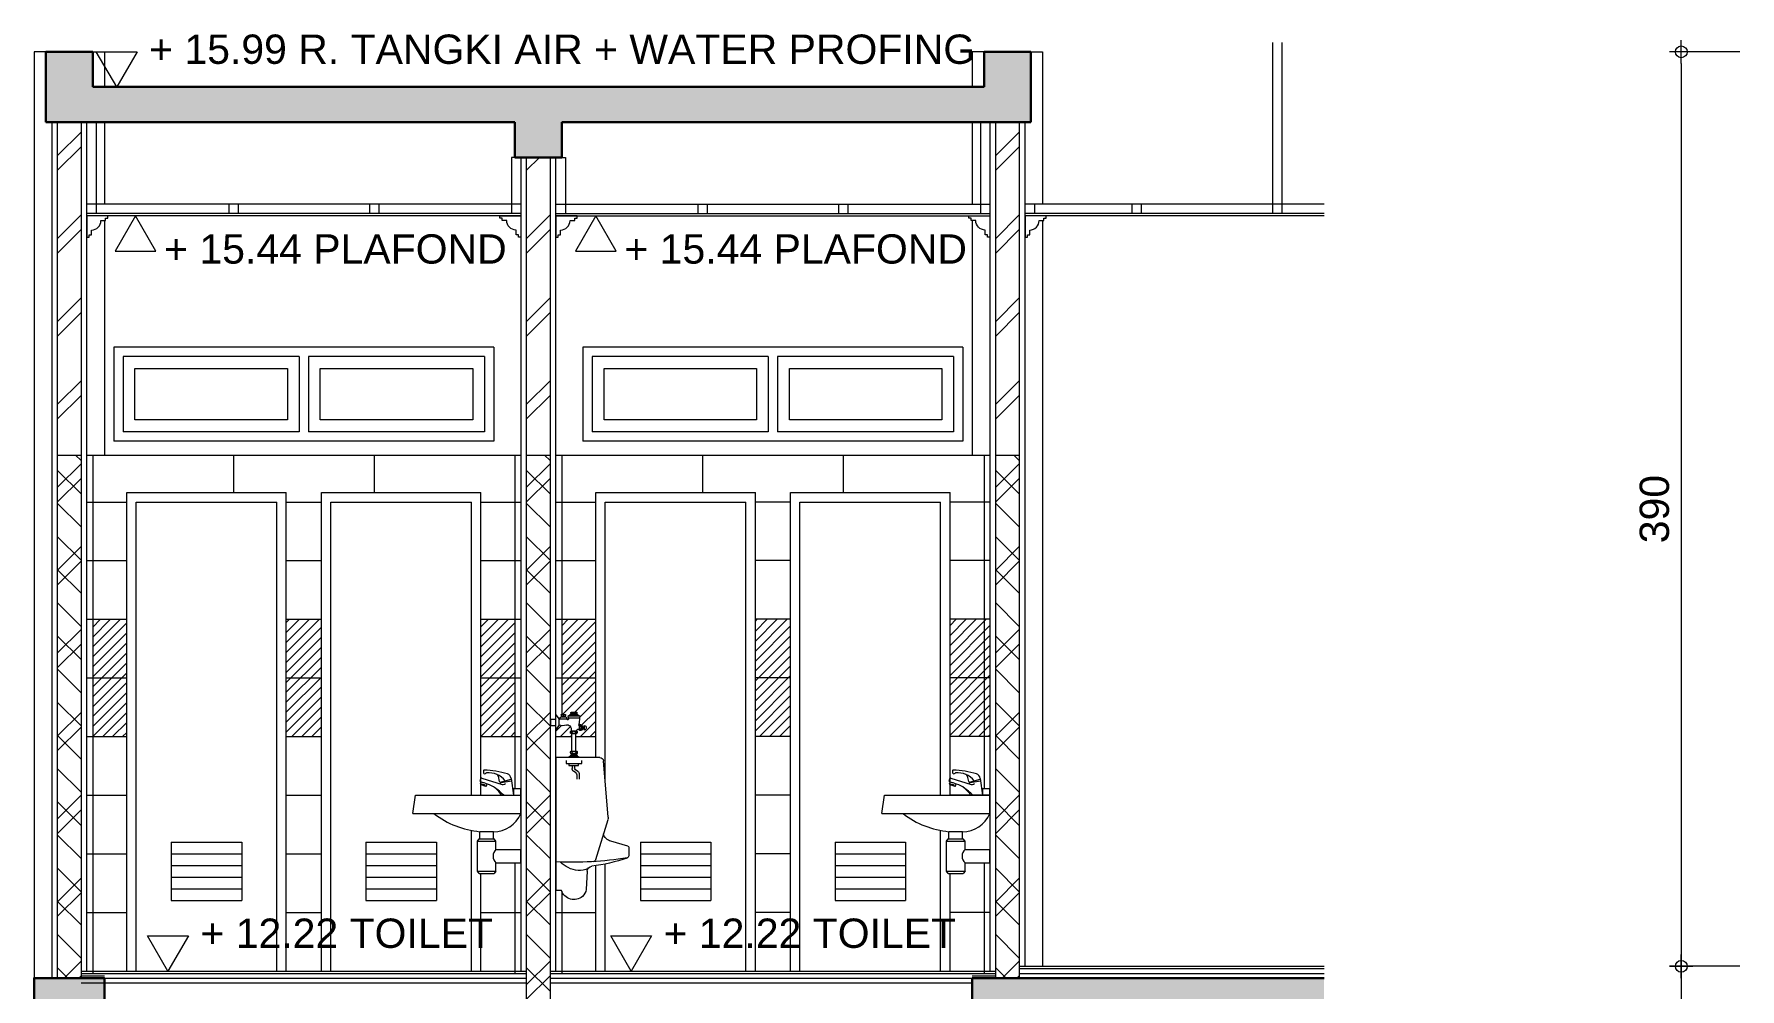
# Model space of a CAD drawing. Header units: millimetres. Extents: x -11 to 1625, y -267 to 180.
# Drawn here: x 1117.42 to 1131.96, y -16.47 to -8.33 of the extents above; entities that cross this region are included whole.
import ezdxf

# ---------------------------------------------------------------- set-up
doc = ezdxf.new("R2010")
doc.units = ezdxf.units.MM
for name, color, linetype, lineweight in [('ars', 11, 'Continuous', 5), ('blk', 1, 'Continuous', 30), ('kus', 63, 'Continuous', 15), ('lan', 7, 'Continuous', 15), ('not', 7, 'Continuous', 20), ('pla', 213, 'Continuous', 15), ('SANITAIR', 4, 'Continuous', 5), ('sol kol', 8, 'Continuous', 0), ('tem', 5, 'Continuous', 20), ('u', 6, 'Continuous', 20)]:
    doc.layers.add(name, color=color, linetype=linetype, lineweight=lineweight)
doc.styles.add('S', font='SIMPLEX', dxfattribs={"width": 1.1})
doc.styles.get("Standard").update_dxf_attribs({"font": 'ARIALUNI.TTF'})
doc.linetypes.add('BATTING', pattern='A,0.0001,-0.1,[134,ltypeshp.shx,S=0.1,R=0,X=-0.1,Y=0],-0.2,[134,ltypeshp.shx,S=0.1,R=180,X=0.1,Y=0],-0.1', length=0.4001)
doc.dimstyles.new('SK 50', dxfattribs={"dimtxt": 0.25, "dimasz": 0.1, "dimexe": 0, "dimexo": 0, "dimgap": 0.1, "dimtad": 1, "dimdec": 0, "dimlfac": 50, "dimzin": 12, "dimdsep": 46, "dimtxsty": 'Standard', "dimblk": 'BULAT', "dimcen": 0.1, "dimclrd": 256, "dimclre": 256, "dimclrt": 256, "dimadec": 0, "dimazin": 3, "dimtfac": 1, "dimtdec": 0, "dimtofl": 0, "dimtmove": 0, "dimatfit": 3, "dimldrblk": 'BULAT', "dimfxl": 0, "dimtolj": 1, "dimtzin": 0, "dimlwd": -1, "dimlwe": -1, "dimarcsym": 0})

# ---------------------------------------------------------------- blocks, each defined once
blk = doc.blocks.new('BULAT')
for p, q in [((-1, 0), (1, 0)), ((0, -1), (0, 1))]:
    blk.add_line(p, q)
blk.add_circle((0, 0), 0.5)
blk = doc.blocks.new('*D187')
at = {"layer": 'Defpoints', "color": 0, "ltscale": 0.15}
for p in [(1131.964, -16.28), (1131.464, -24.2), (1131.964, -24.2)]:
    blk.add_point(p, dxfattribs=at)
at = {"layer": 'u', "ltscale": 0.15}
for p, q in [((1131.964, -16.28), (1131.464, -16.28)), ((1131.464, -16.38), (1131.464, -24.1)), ((1131.964, -24.2), (1131.464, -24.2))]:
    blk.add_line(p, q, dxfattribs=at)
at = {"layer": 'u', "ltscale": 0.15, "xscale": 0.1, "yscale": 0.1, "zscale": 0.1}
for p, rotation in [((1131.464, -16.28), 90), ((1131.464, -24.2), 270)]:
    blk.add_blockref('BULAT', p, dxfattribs=dict(at, rotation=rotation))
at = {"layer": 'u', "ltscale": 0.15, "insert": (1131.236, -20.24), "char_height": 0.25, "attachment_point": 5, "rotation": 90}
blk.add_mtext('\\A1;396', dxfattribs=at)
blk = doc.blocks.new('*D188')
at = {"layer": 'Defpoints', "color": 0, "ltscale": 0.15}
for p in [(1131.964, -8.48), (1131.464, -16.28), (1131.964, -16.28)]:
    blk.add_point(p, dxfattribs=at)
at = {"layer": 'u', "ltscale": 0.15}
for p, q in [((1131.964, -8.48), (1131.464, -8.48)), ((1131.464, -8.58), (1131.464, -16.18)), ((1131.964, -16.28), (1131.464, -16.28))]:
    blk.add_line(p, q, dxfattribs=at)
at = {"layer": 'u', "ltscale": 0.15, "xscale": 0.1, "yscale": 0.1, "zscale": 0.1}
for p, rotation in [((1131.464, -8.48), 90), ((1131.464, -16.28), 270)]:
    blk.add_blockref('BULAT', p, dxfattribs=dict(at, rotation=rotation))
at = {"layer": 'u', "ltscale": 0.15, "insert": (1131.236, -12.38), "char_height": 0.25, "attachment_point": 5, "rotation": 90}
blk.add_mtext('\\A1;390', dxfattribs=at)
blk = doc.blocks.new('PEIL')
blk.add_lwpolyline([(-0.188, 0.325), (0.188, 0.325), (0, 0)], close=True)
at = {"style": 'S', "width": 1.1, "flags": 4}
blk.add_attdef('CAT', (0.265, 0.036), '', height=0.2, dxfattribs=at)
blk = doc.blocks.new('PEILA')
blk.add_lwpolyline([(-0.188, -0.325), (0.188, -0.325), (0, 0)], close=True)
at = {"style": 'S', "width": 1.1, "flags": 4}
blk.add_attdef('CAT', (0.265, -0.289), '', height=0.2, dxfattribs=at)
blk = doc.blocks.new('Spwash')
for p, q in [((0, 0), (-0.03, 0)), ((-0.03, 0), (-0.03, -0.0248)), ((0, -0.0993), (0, 0)), ((-0.4346, -0.0993), (-0.4247, -0.0248)), ((-0.4247, -0.0248), (-0.03, -0.0248)), ((-0.4346, -0.0993), (0, -0.0993)), ((-0.175, -0.2109), (-0.1675, -0.2009)), ((-0.1675, -0.2009), (-0.1075, -0.2009)), ((-0.1648, -0.2009), (-0.1648, -0.1719)), ((-0.1648, -0.1719), (-0.1102, -0.1719)), ((-0.1102, -0.2009), (-0.1102, -0.1719)), ((-0.1, -0.2109), (-0.1075, -0.2009)), ((-0.175, -0.3309), (-0.175, -0.2109)), ((-0.175, -0.2109), (-0.1, -0.2109)), ((-0.1, -0.2436), (-0.1, -0.2109)), ((-0.1, -0.2436), (0, -0.2436)), ((0, -0.2982), (0, -0.2436)), ((-0.175, -0.3309), (-0.1, -0.3309)), ((-0.1675, -0.341), (-0.175, -0.3309)), ((-0.1675, -0.341), (-0.1075, -0.341)), ((-0.1, -0.3309), (-0.1075, -0.341)), ((-0.1, -0.3309), (-0.1, -0.2982)), ((-0.1, -0.2982), (0, -0.2982))]:
    blk.add_line(p, q)
for centre, radius, start, end in [((-0.1306, 0.1864), 0.36, 232.52968, 264.5561), ((-0.1098, -0.0526), 0.1194, 269.83015, 336.96319), ((-0.0743, -0.2709), 0.0375, 133.28264, 226.71736)]:
    blk.add_arc(centre, radius, start, end)
blk = doc.blocks.new('URIN SMP')
for p, q in [((-0.0879, 0.0359), (-0.1004, 0.0285)), ((-0.0532, 0.0285), (-0.1004, 0.0285)), ((-0.0532, 0.0192), (-0.1004, 0.0192)), ((-0.0594, 0.0324), (-0.0936, 0.0325)), ((-0.0651, 0.0435), (-0.0879, 0.0435)), ((-0.0651, 0.0359), (-0.0879, 0.0359)), ((-0.0532, 0.0285), (-0.0651, 0.0359)), ((-0.0536, 0.0192), (-0.0536, 0.0133)), ((-0.0168, 0.0147), (-0.0465, 0.0146)), ((-0.0407, 0.0242), (-0.0407, 0.0324)), ((-0.0219, 0.0242), (-0.0407, 0.0242)), ((-0.0231, 0.0336), (-0.0396, 0.0336)), ((-0.0219, 0.0324), (-0.0219, 0.0242)), ((0, 0.0319), (-0.0133, 0.0141)), ((-0.0133, -0.0134), (-0.0133, 0.0141)), ((0, -0.0319), (0, 0.0319)), ((0, 0.0119), (0.0227, 0.0119)), ((0.0227, 0.0119), (0.0227, -0.0127)), ((-0.1215, -0.0335), (-0.1215, -0.0127)), ((-0.1148, -0.0208), (-0.1215, -0.0208)), ((-0.1148, -0.025), (-0.1215, -0.025)), ((-0.1148, -0.0292), (-0.1148, -0.0158)), ((-0.1081, -0.0152), (-0.1142, -0.0152)), ((-0.1081, -0.0298), (-0.1142, -0.0298)), ((-0.1081, -0.0331), (-0.1081, -0.0119)), ((-0.0996, -0.0331), (-0.0996, -0.012)), ((-0.0996, -0.0135), (-0.0982, -0.0135)), ((-0.0996, -0.0311), (-0.0913, -0.0311)), ((-0.0641, -0.0368), (-0.0877, -0.0368)), ((-0.0641, -0.0473), (-0.0877, -0.0473)), ((-0.0851, -0.1232), (-0.0851, -0.0473)), ((-0.0673, -0.1232), (-0.0673, -0.0473)), ((-0.0644, -0.0262), (-0.0644, -0.0368)), ((0, -0.0319), (-0.0133, -0.0134)), ((0.0227, -0.0127), (0, -0.0127)), ((-0.061, -0.1431), (-0.0922, -0.1431)), ((-0.0648, -0.1232), (-0.0884, -0.1232)), ((-0.0648, -0.1337), (-0.0884, -0.1337)), ((-0.0874, -0.1337), (-0.0874, -0.1419)), ((-0.0874, -0.1419), (-0.0658, -0.1419)), ((-0.0658, -0.1337), (-0.0658, -0.1419)), ((-0.2228, -0.4037), (-0.2024, -0.164)), ((-0.1876, -0.1504), (0, -0.1504)), ((-0.1099, -0.1748), (-0.1099, -0.1624)), ((-0.0429, -0.1748), (-0.1099, -0.1748)), ((-0.0954, -0.1845), (-0.0954, -0.1748)), ((-0.0547, -0.1845), (-0.0954, -0.1845)), ((-0.0928, -0.2092), (-0.0835, -0.2021)), ((-0.0845, -0.2158), (-0.0751, -0.2088)), ((-0.0795, -0.1845), (-0.0795, -0.1941)), ((-0.0691, -0.1845), (-0.0691, -0.1968)), ((-0.0547, -0.1748), (-0.0547, -0.1845)), ((-0.0429, -0.1631), (-0.0429, -0.1748)), ((0, -0.1504), (0, -0.7135)), ((-0.0988, -0.2212), (-0.0988, -0.2417)), ((-0.0885, -0.2238), (-0.0885, -0.2417)), ((-0.2216, -0.415), (-0.1688, -0.5858)), ((-0.3064, -0.5275), (-0.2346, -0.5071)), ((-0.31, -0.5323), (-0.31, -0.569)), ((-0.1326, -0.6346), (-0.1289, -0.7124)), ((-0.0239, -0.7176), (0, -0.7176))]:
    blk.add_line(p, q)
for points in [[(-0.0879, 0.0359, 0.231951), (-0.0875, 0.0361, 0.087373), (-0.087, 0.037, 0.044621), (-0.0868, 0.0381, 0.033047), (-0.0867, 0.0397, 0.033047), (-0.0868, 0.0412, 0.044621), (-0.087, 0.0424, 0.087373), (-0.0875, 0.0433, 0.231951), (-0.0879, 0.0435, 0.231951), (-0.0882, 0.0433, 0.087373), (-0.0887, 0.0424, 0.044621), (-0.089, 0.0412, 0.033047), (-0.0891, 0.0397, 0.033047), (-0.089, 0.0381, 0.044621), (-0.0887, 0.037, 0.087373), (-0.0882, 0.0361, 0.231951)], [(-0.0765, 0.0359, 0.051167), (-0.0735, 0.0362, 0.065017), (-0.0712, 0.037, 0.104234), (-0.0694, 0.0384, 0.174533), (-0.069, 0.0397, 0.174533), (-0.0694, 0.041, 0.104234), (-0.0712, 0.0424, 0.065017), (-0.0735, 0.0432, 0.051167), (-0.0765, 0.0435, 0.051167), (-0.0796, 0.0432, 0.065017), (-0.0819, 0.0424, 0.104234), (-0.0836, 0.041, 0.174533), (-0.0841, 0.0397, 0.174533), (-0.0836, 0.0384, 0.104234), (-0.0819, 0.037, 0.065017), (-0.0796, 0.0362, 0.051167)], [(-0.0651, 0.0359, 0.221876), (-0.0647, 0.0361, 0.091093), (-0.0642, 0.037, 0.047857), (-0.0639, 0.0381, 0.035712), (-0.0638, 0.0397, 0.035712), (-0.0639, 0.0412, 0.047857), (-0.0642, 0.0424, 0.091093), (-0.0647, 0.0433, 0.221876), (-0.0651, 0.0435, 0.221876), (-0.0656, 0.0433, 0.091093), (-0.0661, 0.0424, 0.047857), (-0.0664, 0.0412, 0.035712), (-0.0665, 0.0397, 0.035712), (-0.0664, 0.0381, 0.047857), (-0.0661, 0.037, 0.091093), (-0.0656, 0.0361, 0.221876)], [(-0.0363, 0.0242, 0.116305), (-0.0348, 0.0246, 0.104174), (-0.0335, 0.0256, 0.090625), (-0.0327, 0.0271, 0.082926), (-0.0324, 0.0289, 0.082926), (-0.0327, 0.0307, 0.090625), (-0.0335, 0.0322, 0.104174), (-0.0348, 0.0332, 0.116305), (-0.0363, 0.0336, 0.116305), (-0.0377, 0.0332, 0.104174), (-0.039, 0.0322, 0.090625), (-0.0398, 0.0307, 0.082926), (-0.0402, 0.0289, 0.082926), (-0.0398, 0.0271, 0.090625), (-0.039, 0.0256, 0.104174), (-0.0377, 0.0246, 0.116305)], [(-0.0268, 0.0242, 0.116305), (-0.0253, 0.0246, 0.104174), (-0.024, 0.0256, 0.090625), (-0.0232, 0.0271, 0.082926), (-0.0229, 0.0289, 0.082926), (-0.0232, 0.0307, 0.090625), (-0.024, 0.0322, 0.104174), (-0.0253, 0.0332, 0.116305), (-0.0268, 0.0336, 0.116305), (-0.0282, 0.0332, 0.104174), (-0.0295, 0.0322, 0.090625), (-0.0303, 0.0307, 0.082926), (-0.0306, 0.0289, 0.082926), (-0.0303, 0.0271, 0.090625), (-0.0295, 0.0256, 0.104174), (-0.0282, 0.0246, 0.116305)], [(-0.0996, -0.012, 0.166361), (-0.0999, -0.0112, 0.105547), (-0.1009, -0.0104, 0.068339), (-0.1021, -0.0099, 0.054511), (-0.1038, -0.0097, 0.054511), (-0.1056, -0.0099, 0.068339), (-0.1069, -0.0103, 0.105547), (-0.1078, -0.0112, 0.166361), (-0.1081, -0.0119, 0.166361), (-0.1079, -0.0127, 0.105547), (-0.1069, -0.0136, 0.068339), (-0.1056, -0.014, 0.054511), (-0.1039, -0.0143, 0.054511), (-0.1022, -0.0141, 0.068339), (-0.1009, -0.0136, 0.105547), (-0.0999, -0.0128, 0.166361)], [(-0.0996, -0.0227, 0.060635), (-0.1, -0.0199, 0.074042), (-0.1009, -0.0177, 0.106903), (-0.1024, -0.0161, 0.152907), (-0.1039, -0.0156, 0.152907), (-0.1054, -0.0161, 0.106903), (-0.1069, -0.0177, 0.074042), (-0.1078, -0.0199, 0.060635), (-0.1081, -0.0227, 0.060635), (-0.1078, -0.0256, 0.074042), (-0.1069, -0.0277, 0.106903), (-0.1054, -0.0294, 0.152907), (-0.1039, -0.0298, 0.152907), (-0.1024, -0.0294, 0.106903), (-0.1009, -0.0277, 0.074042), (-0.1, -0.0256, 0.060635)], [(-0.0996, -0.0331, 0.166361), (-0.0999, -0.0323, 0.105547), (-0.1009, -0.0315, 0.068339), (-0.1021, -0.031, 0.054511), (-0.1038, -0.0308, 0.054511), (-0.1056, -0.031, 0.068339), (-0.1069, -0.0315, 0.105547), (-0.1078, -0.0323, 0.166361), (-0.1081, -0.0331, 0.166361), (-0.1079, -0.0338, 0.105547), (-0.1069, -0.0347, 0.068339), (-0.1056, -0.0352, 0.054511), (-0.1039, -0.0354, 0.054511), (-0.1022, -0.0352, 0.068339), (-0.1009, -0.0347, 0.105547), (-0.0999, -0.0339, 0.166361)], [(-0.0877, -0.0473, 0.185386), (-0.0869, -0.047, 0.101989), (-0.086, -0.0458, 0.060774), (-0.0855, -0.0442, 0.047091), (-0.0853, -0.0421, 0.047091), (-0.0855, -0.0399, 0.060774), (-0.086, -0.0384, 0.101989), (-0.0869, -0.0371, 0.185386), (-0.0877, -0.0368, 0.185386), (-0.0885, -0.0371, 0.101989), (-0.0894, -0.0384, 0.060774), (-0.0899, -0.0399, 0.047091), (-0.0901, -0.0421, 0.047091), (-0.0899, -0.0442, 0.060774), (-0.0894, -0.0458, 0.101989), (-0.0885, -0.047, 0.185386)], [(-0.0762, -0.0473, 0.064299), (-0.0729, -0.0469, 0.077217), (-0.0703, -0.0458, 0.107167), (-0.0685, -0.0439, 0.145683), (-0.0679, -0.0421, 0.145683), (-0.0685, -0.0402, 0.107167), (-0.0703, -0.0384, 0.077217), (-0.0729, -0.0373, 0.064299), (-0.0762, -0.0368, 0.064299), (-0.0795, -0.0373, 0.077217), (-0.082, -0.0384, 0.107167), (-0.0839, -0.0402, 0.145683), (-0.0844, -0.0421, 0.145683), (-0.0839, -0.0439, 0.107167), (-0.082, -0.0458, 0.077217), (-0.0795, -0.0469, 0.064299)], [(-0.0641, -0.0473, 0.185386), (-0.0633, -0.047, 0.101989), (-0.0624, -0.0458, 0.060774), (-0.0619, -0.0442, 0.047091), (-0.0617, -0.0421, 0.047091), (-0.0619, -0.0399, 0.060774), (-0.0624, -0.0384, 0.101989), (-0.0633, -0.0371, 0.185386), (-0.0641, -0.0368, 0.185386), (-0.0649, -0.0371, 0.101989), (-0.0658, -0.0384, 0.060774), (-0.0663, -0.0399, 0.047091), (-0.0665, -0.0421, 0.047091), (-0.0663, -0.0442, 0.060774), (-0.0658, -0.0458, 0.101989), (-0.0649, -0.047, 0.185386)], [(-0.0884, -0.1337, 0.185386), (-0.0876, -0.1334, 0.101989), (-0.0867, -0.1322, 0.060774), (-0.0862, -0.1306, 0.047091), (-0.086, -0.1284, 0.047091), (-0.0862, -0.1263, 0.060774), (-0.0867, -0.1247, 0.101989), (-0.0876, -0.1235, 0.185386), (-0.0884, -0.1232, 0.185386), (-0.0892, -0.1235, 0.101989), (-0.0901, -0.1247, 0.060774), (-0.0906, -0.1263, 0.047091), (-0.0908, -0.1284, 0.047091), (-0.0906, -0.1306, 0.060774), (-0.0901, -0.1322, 0.101989), (-0.0892, -0.1334, 0.185386)], [(-0.0769, -0.1337, 0.064299), (-0.0736, -0.1333, 0.077217), (-0.071, -0.1322, 0.107167), (-0.0692, -0.1303, 0.145683), (-0.0686, -0.1284, 0.145683), (-0.0692, -0.1266, 0.107167), (-0.071, -0.1247, 0.077217), (-0.0736, -0.1236, 0.064299), (-0.0769, -0.1232, 0.064299), (-0.0802, -0.1236, 0.077217), (-0.0827, -0.1247, 0.107167), (-0.0846, -0.1266, 0.145683), (-0.0851, -0.1284, 0.145683), (-0.0846, -0.1303, 0.107167), (-0.0827, -0.1322, 0.077217), (-0.0802, -0.1333, 0.064299)], [(-0.0648, -0.1337, 0.185386), (-0.064, -0.1334, 0.101989), (-0.0631, -0.1322, 0.060774), (-0.0626, -0.1306, 0.047091), (-0.0624, -0.1284, 0.047091), (-0.0626, -0.1263, 0.060774), (-0.0631, -0.1247, 0.101989), (-0.064, -0.1235, 0.185386), (-0.0648, -0.1232, 0.185386), (-0.0656, -0.1235, 0.101989), (-0.0665, -0.1247, 0.060774), (-0.067, -0.1263, 0.047091), (-0.0672, -0.1284, 0.047091), (-0.067, -0.1306, 0.060774), (-0.0665, -0.1322, 0.101989), (-0.0656, -0.1334, 0.185386)]]:
    blk.add_lwpolyline(points, format="xyb", close=True)
for centre, radius, start, end in [((-0.0942, 0.0239), 0.00775, 143.0515, 216.9485), ((-0.0169, 0.0125), 0.083, 175.3384, 196.58769), ((-0.0501, 0.0136), 0.00354, 184.45527, 359.12664), ((-0.0595, 0.0239), 0.00783, 323.50807, 36.49193), ((-0.0342, 0.0137), 0.0124, 121.9992, 180.73301), ((-0.0396, 0.0324), 0.00119, 90, 180), ((-0.0231, 0.0324), 0.00119, 0, 90), ((-0.028, 0.0148), 0.0112, 359.36986, 56.8222), ((-0.0138, 0.0147), 0.00293, 180.4318, 280.55039), ((-0.1184, -0.0231), 0.0108, 106.6966, 253.303), ((-0.1142, -0.0158), 0.000593, 90, 180), ((-0.1142, -0.0292), 0.000593, 180, 270), ((-0.0982, -0.0118), 0.00178, 270, 16.58769), ((-0.0913, -0.0331), 0.002, 23.9834, 90), ((-0.0791, -0.0277), 0.0113, 203.9834, 233.66292), ((-0.0544, -0.0262), 0.01, 158.09193, 180), ((-0.0454, -0.0298), 0.0197, 109.05973, 158.09193), ((-0.0486, -0.0206), 0.01, 66.01141, 109.05973), ((-0.0291, 0.0233), 0.038, 246.01141, 294.477), ((-0.1069, -0.1317), 0.0186, 275.20761, 353.77763), ((-0.0465, -0.1318), 0.0184, 185.79359, 264.96866), ((-0.1876, -0.1652), 0.0148, 90, 175.14183), ((-0.0838, -0.2212), 0.015, 127.01595, 180), ((-0.0785, -0.2238), 0.01, 127.01595, 180), ((-0.0895, -0.1941), 0.01, 307.01595, 0), ((-0.0841, -0.1968), 0.015, 307.01595, 0), ((-0.1933, -0.4062), 0.0296, 175.14183, 197.16476), ((-0.2448, -0.4653), 0.043, 283.841, 346.796), ((-0.305, -0.5323), 0.005, 105.85946, 180), ((-0.3, -0.569), 0.01, 180, 250.90352), ((-0.0594, 0.1258), 0.7453, 250.90352, 262.82401), ((-0.0667, 0.9235), 1.5204, 261.04911, 272.50948), ((-0.1575, -0.5823), 0.0119, 197.16476, 266.54841), ((-0.1575, -0.6384), 0.0252, 8.74131, 78.70049), ((-0.0987, -0.535), 0.0963, 246.29207, 298.97739), ((-0.0931, -0.5268), 0.1011, 293.955, 316.82497), ((-0.0765, -0.7037), 0.0531, 189.46211, 227.06768), ((-0.0767, -0.7), 0.0557, 229.79356, 341.57717)]:
    blk.add_arc(centre, radius, start, end)

msp = doc.modelspace()

# ---------------------------------------------------------------- hatches: boundary and pattern name
at = {"layer": 'ars'}
h = msp.add_hatch(dxfattribs=at)
h.set_pattern_fill('TEMBOK', color=256, scale=0.5)
h.set_pattern_definition([(45, (1089.7268, -115.038), (-0.3535534, 0.3535534), []), (45, (1089.8518, -115.038), (-0.3535534, 0.3535534), [])])
h.paths.add_polyline_path([(1117.6183396, -16.3800001), (1117.6183396, -9.0800001), (1117.8183396, -9.0800001), (1117.8183396, -16.3800001)])
h = msp.add_hatch(dxfattribs=at)
h.set_pattern_fill('TEMBOK', color=256, scale=0.5)
h.set_pattern_definition([(45, (1097.7268, -115.038), (-0.3535534, 0.3535534), []), (45, (1097.8518, -115.038), (-0.3535534, 0.3535534), [])])
h.paths.add_polyline_path([(1125.6183396, -16.3800001), (1125.6183396, -9.0800001), (1125.8183396, -9.0800001), (1125.8183396, -16.3800001)])
h = msp.add_hatch(dxfattribs=at)
h.set_pattern_fill('TEMBOK', color=256, scale=0.5)
h.set_pattern_definition([(45, (1093.7268, -115.038), (-0.3535534, 0.3535534), []), (45, (1093.8518, -115.038), (-0.3535534, 0.3535534), [])])
h.paths.add_polyline_path([(1121.6183396, -16.6200001), (1121.6183396, -9.3800001), (1121.8183396, -9.3800001), (1121.8183396, -16.6200001)])
h = msp.add_hatch(dxfattribs=at)
h.set_pattern_fill('_USER', color=256, scale=0.2, angle=135, pattern_type=0)
h.set_pattern_definition([(135, (922.94349, -26.96166), (-0.14142136, -0.14142136), [])])
h.paths.add_polyline_path([(1117.8183396, -11.9200001), (1117.6183396, -11.9200001), (1117.6183396, -16.3800001), (1117.8183396, -16.3800001)])
h = msp.add_hatch(dxfattribs=at)
h.set_pattern_fill('_USER', color=256, scale=0.2, angle=135, pattern_type=0)
h.set_pattern_definition([(135, (926.94349, -26.96166), (-0.14142136, -0.14142136), [])])
h.paths.add_polyline_path([(1121.8183396, -11.9200001), (1121.6183396, -11.9200001), (1121.6183396, -16.6200001), (1121.8183396, -16.6200001)])
h = msp.add_hatch(dxfattribs=at)
h.set_pattern_fill('_USER', color=256, scale=0.2, angle=135, pattern_type=0)
h.set_pattern_definition([(135, (930.94349, -26.96166), (-0.14142136, -0.14142136), [])])
h.paths.add_polyline_path([(1125.8183396, -11.9200001), (1125.6183396, -11.9200001), (1125.6183396, -16.3800001), (1125.8183396, -16.3800001)])
h = msp.add_hatch(dxfattribs=at)
h.set_pattern_fill('_USER', color=256, scale=0.06, angle=45, pattern_type=0)
h.set_pattern_definition([(45, (1117.91834, -14.32), (-0.0424264, 0.0424264), [])])
h.paths.add_polyline_path([(1118.2083396, -13.3200001), (1117.9183396, -13.3200001), (1117.9183396, -13.8200001), (1118.2083396, -13.8200001)])
h.paths.add_polyline_path([(1118.2083396, -13.8200001), (1117.9183396, -13.8200001), (1117.9183396, -14.3200001), (1118.2083396, -14.3200001)])
h.paths.add_polyline_path([(1119.8683396, -13.8200001), (1119.5683396, -13.8200001), (1119.5683396, -14.3200001), (1119.8683396, -14.3200001)])
h.paths.add_polyline_path([(1119.8683396, -13.3200001), (1119.5683396, -13.3200001), (1119.5683396, -13.8200001), (1119.8683396, -13.8200001)])
h.paths.add_polyline_path([(1121.5183396, -13.8200001), (1121.2283396, -13.8200001), (1121.2283396, -14.3200001), (1121.5183396, -14.3200001)])
h.paths.add_polyline_path([(1121.5183396, -13.3200001), (1121.2283396, -13.3200001), (1121.2283396, -13.8200001), (1121.5183396, -13.8200001)])
h.paths.add_polyline_path([(1122.2083396, -13.8200001), (1121.9183396, -13.8200001), (1121.9183396, -14.1320755), (1121.9498378, -14.1320755), (1121.9498378, -14.1507759, -0.2620446885), (1121.9614864, -14.1721102, 0.9545475369), (1121.9756139, -14.1725519), (1121.9756139, -14.1618707, -0.3544917486), (1121.9747371, -14.1421517), (1122.0691108, -14.1421517, -0.3700013096), (1122.0678223, -14.1622922, -0.0906961372), (1122.0613441, -14.2217023, 0.83313214), (1122.0675788, -14.2248776), (1122.0675788, -14.2232451, -0.166360529), (1122.0680995, -14.2216802, -0.1055473206), (1122.0700399, -14.2200138, -0.0683389471), (1122.072614, -14.2190368, -0.1093476086), (1122.0794646, -14.2189787, -0.1469343923), (1122.0845705, -14.2217755), (1122.0845705, -14.223101, -0.0042406896), (1122.0845705, -14.2231442), (1122.0845705, -14.229686), (1122.0979895, -14.229686), (1122.0979895, -14.2409018), (1122.1112812, -14.2409018), (1122.1112812, -14.2246997, -0.7440592374), (1122.1112812, -14.2662329), (1122.1112812, -14.249201), (1122.0979895, -14.249201), (1122.0979895, -14.2587569), (1122.0845705, -14.2587569), (1122.0845705, -14.2653309, -0.166360529), (1122.0840498, -14.2668958, -0.1055473206), (1122.0821094, -14.2685622, -0.0683389472), (1122.0795353, -14.2695393, -0.0545113418), (1122.0761132, -14.2699429, -0.0545113418), (1122.0726847, -14.2695974, -0.1469343923), (1122.0675788, -14.2668005), (1122.0675788, -14.265475, -0.0042406904), (1122.0675788, -14.2654318), (1122.0675788, -14.2614838), (1122.0508778, -14.2614838, 0.2962922963), (1122.0472231, -14.2638579, -0.130230193), (1122.0399776, -14.272862), (1122.0452656, -14.272862, -0.127932428), (1122.0482179, -14.2790894, -0.0470913607), (1122.0486194, -14.2833427, -0.0470913607), (1122.0482179, -14.2875961, -0.127932428), (1122.0452656, -14.2938234), (1122.0385977, -14.2938234), (1122.0385977, -14.3200001), (1122.2083396, -14.3200001)])
h.paths.add_polyline_path([(1122.0463066, -14.1167412, -0.0574835238), (1122.0464, -14.1221386, 0.0574835238), (1122.0463066, -14.1167412, 0.0446208872), (1122.0458005, -14.1144918, 0.0873732721), (1122.044824, -14.112638, 0.2319511366), (1122.0440828, -14.1122746, -0.2319511366), (1122.044824, -14.112638, -0.0873732721), (1122.0458005, -14.1144918, -0.0446208872)], flags=16)
h.paths.add_polyline_path([(1121.9962329, -14.1229429, -0.0471004619), (1121.9960339, -14.1188549, 0.0471004619), (1121.9962329, -14.1229429, 0.0478574219), (1121.9967809, -14.1251975, 0.0910933392), (1121.9978217, -14.1270334, 0.2218759109), (1121.9986388, -14.1274147, -0.221875911), (1121.9978217, -14.1270334, -0.0910933391), (1121.9967809, -14.1251975, -0.047857422)], flags=16)
h.paths.add_polyline_path([(1122.0213608, -14.1122746, -0.0511669996), (1122.0274752, -14.1129019, -0.0650168452), (1122.0320519, -14.1144918, -0.1752102012), (1122.0371365, -14.1198446, -0.1752102012), (1122.0320519, -14.1251975, -0.0650168452), (1122.0274752, -14.1267873, -0.0511669996), (1122.0213608, -14.1274147, -0.0511669996), (1122.0152463, -14.1267873, -0.0650168452), (1122.0106696, -14.1251975, -0.1752102012), (1122.005585, -14.1198446, -0.1752102012), (1122.0106696, -14.1144918, -0.0650168452), (1122.0152463, -14.1129019, -0.0511669996)], flags=16)
h.paths.add_polyline_path([(1122.2083396, -13.3200001), (1121.9183396, -13.3200001), (1121.9183396, -13.8200001), (1122.2083396, -13.8200001)])
h.paths.add_polyline_path([(1121.9957263, -14.272862), (1121.9971894, -14.272862), (1121.9971894, -14.2515522, 0.0958842362), (1121.9957451, -14.2440898, 0.2172684002), (1121.9720347, -14.2215298, 0.1900743688), (1121.9573725, -14.2221608, -0.2146818492), (1121.8949563, -14.2218947), (1121.8949563, -14.2260976), (1121.8683396, -14.2629579), (1121.8683396, -14.3200001), (1122.0030048, -14.3200001), (1122.0030048, -14.2938234), (1121.9957263, -14.2938234, -0.1354062664), (1121.9931397, -14.2907537, -0.0607743567), (1121.9921295, -14.2875961, -0.0470913607), (1121.991728, -14.2833427, -0.0470913607), (1121.9921295, -14.2790894, -0.0607743567), (1121.9931397, -14.2759318, -0.1354062664)])
h.paths.add_polyline_path([(1123.8683396, -13.8200001), (1123.5683396, -13.8200001), (1123.5683396, -14.3200001), (1123.8683396, -14.3200001)])
h.paths.add_polyline_path([(1123.8683396, -13.3200001), (1123.5683396, -13.3200001), (1123.5683396, -13.8200001), (1123.8683396, -13.8200001)])
h.paths.add_polyline_path([(1125.5183396, -13.8200001), (1125.2283396, -13.8200001), (1125.2283396, -14.3200001), (1125.5183396, -14.3200001)])
h.paths.add_polyline_path([(1125.5183396, -13.3200001), (1125.2283396, -13.3200001), (1125.2283396, -13.8200001), (1125.5183396, -13.8200001)])
h.paths.add_polyline_path([(1125.5683396, -13.3200001), (1125.5183396, -13.3200001), (1125.5183396, -13.8200001), (1125.5683396, -13.8200001)])
h.paths.add_polyline_path([(1125.5683396, -13.8200001), (1125.5183396, -13.8200001), (1125.5183396, -14.3200001), (1125.5683396, -14.3200001)])
at = {"layer": 'sol kol'}
h = msp.add_hatch(color=256, dxfattribs=at)
h.dxf.hatch_style = 1
h.paths.add_polyline_path([(1117.9183396, -8.7800001), (1117.9183396, -8.4800001), (1117.5183396, -8.4800001), (1117.5183396, -9.0800001), (1121.5183396, -9.0800001), (1121.5183396, -9.3800001), (1121.9183396, -9.3800001), (1121.9183396, -9.0800001), (1125.9183396, -9.0800001), (1125.9183396, -8.4800001), (1125.5183396, -8.4800001), (1125.5183396, -8.7800001)])
h = msp.add_hatch(color=256, dxfattribs=at)
h.dxf.hatch_style = 1
h.paths.add_polyline_path([(1117.4183396, -17.5800001), (1118.0183396, -17.5800001), (1118.0183396, -16.3800001), (1117.4183396, -16.3800001)])
h = msp.add_hatch(color=256, dxfattribs=at)
h.dxf.hatch_style = 1
h.paths.add_polyline_path([(1125.4183396, -17.5800001), (1126.0183396, -17.5800001), (1126.0183396, -16.3800001), (1125.4183396, -16.3800001)])
h = msp.add_hatch(color=256, dxfattribs=at)
h.dxf.hatch_style = 1
h.paths.add_polyline_path([(1128.4183396, -16.3800001), (1126.0183396, -16.3800001), (1126.0183396, -16.6200001), (1128.4183396, -16.6200001)])

# ---------------------------------------------------------------- linework, layer by layer
at = {"layer": 'ars'}
for p, q in [((1121.5683396, -9.8800001), (1117.8683396, -9.8800001)), ((1121.8683396, -9.8800001), (1125.5683396, -9.8800001)), ((1128.4183396, -9.8800001), (1125.8683396, -9.8800001)), ((1117.6183396, -11.9200001), (1117.8183396, -11.9200001)), ((1117.8683396, -11.9200001), (1121.5683396, -11.9200001)), ((1117.9183396, -11.9200001), (1117.9183396, -16.3400001)), ((1119.1183396, -11.9200001), (1119.1183396, -12.2400001)), ((1120.3183396, -11.9200001), (1120.3183396, -12.2400001)), ((1121.5183396, -11.9200001), (1121.5183396, -14.7674598)), ((1121.6183396, -11.9200001), (1121.8183396, -11.9200001)), ((1121.8683396, -11.9200001), (1125.5683396, -11.9200001)), ((1121.9183396, -11.9200001), (1121.9183396, -14.1320755)), ((1123.1183396, -11.9200001), (1123.1183396, -12.2400001)), ((1124.3183396, -11.9200001), (1124.3183396, -12.2400001)), ((1125.5183396, -11.9200001), (1125.5183396, -14.7674598)), ((1125.6183396, -11.9200001), (1125.8183396, -11.9200001)), ((1117.8683396, -12.3200001), (1118.2083396, -12.3200001)), ((1119.5683396, -12.3200001), (1119.8683396, -12.3200001)), ((1121.2283396, -12.3200001), (1121.5683396, -12.3200001)), ((1121.8683396, -12.3200001), (1122.2083396, -12.3200001)), ((1123.8683396, -12.3200001), (1123.5683396, -12.3200001)), ((1125.5683396, -12.3200001), (1125.2283396, -12.3200001)), ((1117.8683396, -12.8200001), (1118.2083396, -12.8200001)), ((1119.5683396, -12.8200001), (1119.8683396, -12.8200001)), ((1121.2283396, -12.8200001), (1121.5683396, -12.8200001)), ((1121.8683396, -12.8200001), (1122.2083396, -12.8200001)), ((1123.8683396, -12.8200001), (1123.5683396, -12.8200001)), ((1125.5683396, -12.8200001), (1125.2283396, -12.8200001)), ((1117.8683396, -13.3200001), (1118.2083396, -13.3200001)), ((1119.5683396, -13.3200001), (1119.8683396, -13.3200001)), ((1121.2283396, -13.3200001), (1121.5683396, -13.3200001)), ((1121.8683396, -13.3200001), (1122.2083396, -13.3200001)), ((1123.8683396, -13.3200001), (1123.5683396, -13.3200001)), ((1125.5683396, -13.3200001), (1125.2283396, -13.3200001)), ((1117.8683396, -13.8200001), (1118.2083396, -13.8200001)), ((1119.5683396, -13.8200001), (1119.8683396, -13.8200001)), ((1121.2283396, -13.8200001), (1121.5683396, -13.8200001)), ((1121.8683396, -13.8200001), (1122.2083396, -13.8200001)), ((1123.8683396, -13.8200001), (1123.5683396, -13.8200001)), ((1125.5683396, -13.8200001), (1125.2283396, -13.8200001)), ((1117.8683396, -14.3200001), (1118.2083396, -14.3200001)), ((1119.5683396, -14.3200001), (1119.8683396, -14.3200001)), ((1121.2283396, -14.3200001), (1121.5683396, -14.3200001)), ((1121.8683396, -14.3200001), (1122.0030048, -14.3200001)), ((1122.0385977, -14.3200001), (1122.2083396, -14.3200001)), ((1123.8683396, -14.3200001), (1123.5683396, -14.3200001)), ((1125.5683396, -14.3200001), (1125.2283396, -14.3200001)), ((1117.8683396, -14.8200001), (1118.2083396, -14.8200001)), ((1119.5683396, -14.8200001), (1119.8683396, -14.8200001)), ((1121.2283396, -14.8200001), (1121.5683396, -14.8200001)), ((1123.8683396, -14.8200001), (1123.5683396, -14.8200001)), ((1125.5683396, -14.8200001), (1125.2283396, -14.8200001)), ((1125.2283396, -14.8200001), (1125.5683396, -14.8200001)), ((1117.8683396, -15.3200001), (1118.2083396, -15.3200001)), ((1118.5883396, -15.3200001), (1119.1883396, -15.3200001)), ((1119.5683396, -15.3200001), (1119.8683396, -15.3200001)), ((1120.2483396, -15.3200001), (1120.8483396, -15.3200001)), ((1121.5183396, -15.3988708), (1121.5183396, -16.3400001)), ((1122.5883396, -15.3200001), (1123.1883396, -15.3200001)), ((1123.8683396, -15.3200001), (1123.5683396, -15.3200001)), ((1124.2483396, -15.3200001), (1124.8483396, -15.3200001)), ((1125.5183396, -15.3988708), (1125.5183396, -16.3400001)), ((1118.5883396, -15.4200001), (1119.1883396, -15.4200001)), ((1118.5883396, -15.5200001), (1119.1883396, -15.5200001)), ((1120.2483396, -15.4200001), (1120.8483396, -15.4200001)), ((1120.2483396, -15.5200001), (1120.8483396, -15.5200001)), ((1122.5883396, -15.4200001), (1123.1883396, -15.4200001)), ((1122.5883396, -15.5200001), (1123.1883396, -15.5200001)), ((1124.2483396, -15.4200001), (1124.8483396, -15.4200001)), ((1124.2483396, -15.5200001), (1124.8483396, -15.5200001)), ((1118.5883396, -15.6200001), (1119.1883396, -15.6200001)), ((1120.2483396, -15.6200001), (1120.8483396, -15.6200001)), ((1121.9183396, -15.640385), (1121.9183396, -16.3400001)), ((1122.5883396, -15.6200001), (1123.1883396, -15.6200001)), ((1124.2483396, -15.6200001), (1124.8483396, -15.6200001)), ((1117.8683396, -15.8200001), (1118.2083396, -15.8200001)), ((1119.5683396, -15.8200001), (1119.8683396, -15.8200001)), ((1121.2283396, -15.8200001), (1121.5683396, -15.8200001)), ((1121.8683396, -15.8200001), (1122.2083396, -15.8200001)), ((1123.8683396, -15.8200001), (1123.5683396, -15.8200001)), ((1125.5683396, -15.8200001), (1125.2283396, -15.8200001)), ((1125.8183396, -16.2800001), (1128.4183396, -16.2800001)), ((1117.8183396, -16.3200001), (1121.6183396, -16.3200001)), ((1117.8183396, -16.3400001), (1121.6183396, -16.3400001)), ((1121.8183396, -16.3200001), (1125.6183396, -16.3200001)), ((1121.8183396, -16.3400001), (1125.6183396, -16.3400001)), ((1125.8183396, -16.3000001), (1128.4183396, -16.3000001))]:
    msp.add_line(p, q, dxfattribs=at)
at = {"layer": 'ars', "linetype": 'BATTING', "ltscale": 0.05}
for p, q in [((1117.8183396, -16.3600001), (1118.0183396, -16.3600001)), ((1125.4183396, -16.3600001), (1125.6183396, -16.3600001))]:
    msp.add_line(p, q, dxfattribs=at)
at = {"layer": 'ars', "linetype": 'BATTING', "ltscale": 0.1}
for p, q in [((1118.0183396, -16.3800001), (1121.6183396, -16.3800001)), ((1121.8183396, -16.3800001), (1125.4183396, -16.3800001)), ((1125.8183396, -16.3400001), (1128.4183396, -16.3400001))]:
    msp.add_line(p, q, dxfattribs=at)
at = {"layer": 'ars'}
for points in [[(1117.6183396, -16.3800001), (1117.6183396, -9.0800001), (1117.8183396, -9.0800001), (1117.8183396, -16.3800001)], [(1125.6183396, -16.3800001), (1125.6183396, -9.0800001), (1125.8183396, -9.0800001), (1125.8183396, -16.3800001)], [(1121.6183396, -16.6200001), (1121.6183396, -9.3800001), (1121.8183396, -9.3800001), (1121.8183396, -16.6200001)]]:
    msp.add_lwpolyline(points, close=True, dxfattribs=at)
at = {"layer": 'blk'}
for p, q in [((1117.5183396, -9.0800001), (1117.5183396, -8.4800001)), ((1117.5183396, -8.4800001), (1117.9183396, -8.4800001)), ((1117.9183396, -8.4800001), (1117.9183396, -8.7800001)), ((1125.9183396, -8.4800001), (1125.5183396, -8.4800001)), ((1125.5183396, -8.4800001), (1125.5183396, -8.7800001)), ((1125.9183396, -9.0800001), (1125.9183396, -8.4800001)), ((1117.9183396, -8.7800001), (1125.5183396, -8.7800001)), ((1117.5183396, -9.0800001), (1121.5183396, -9.0800001)), ((1121.5183396, -9.0800001), (1121.5183396, -9.3800001)), ((1121.9183396, -9.3800001), (1121.9183396, -9.0800001)), ((1121.9183396, -9.0800001), (1125.9183396, -9.0800001)), ((1121.5183396, -9.3800001), (1121.9183396, -9.3800001)), ((1125.4183396, -16.3800001), (1128.4183396, -16.3800001)), ((1125.4183396, -16.6200001), (1125.4183396, -16.3800001))]:
    msp.add_line(p, q, dxfattribs=at)
msp.add_lwpolyline([(1118.0183396, -16.8600001), (1118.0183396, -17.5800001), (1117.4183396, -17.5800001), (1117.4183396, -16.3800001), (1118.0183396, -16.3800001), (1118.0183396, -16.6200001)], dxfattribs=at)
at = {"layer": 'kus'}
for p, q in [((1118.0983396, -11.0000001), (1118.0983396, -11.8000001)), ((1121.3383396, -11.0000001), (1118.0983396, -11.0000001)), ((1121.3383396, -11.0000001), (1121.3383396, -11.8000001)), ((1125.3383396, -11.0000001), (1122.0983396, -11.0000001)), ((1122.0983396, -11.0000001), (1122.0983396, -11.8000001)), ((1125.3383396, -11.0000001), (1125.3383396, -11.8000001)), ((1118.1783396, -11.0800001), (1118.1783396, -11.7200001)), ((1119.6783396, -11.0800001), (1118.1783396, -11.0800001)), ((1119.6783396, -11.0800001), (1119.6783396, -11.7200001)), ((1121.2583396, -11.0800001), (1119.7583396, -11.0800001)), ((1119.7583396, -11.0800001), (1119.7583396, -11.7200001)), ((1121.2583396, -11.0800001), (1121.2583396, -11.7200001)), ((1123.6783396, -11.0800001), (1122.1783396, -11.0800001)), ((1122.1783396, -11.0800001), (1122.1783396, -11.7200001)), ((1123.6783396, -11.0800001), (1123.6783396, -11.7200001)), ((1125.2583396, -11.0800001), (1123.7583396, -11.0800001)), ((1123.7583396, -11.0800001), (1123.7583396, -11.7200001)), ((1125.2583396, -11.0800001), (1125.2583396, -11.7200001)), ((1119.6783396, -11.7200001), (1118.1783396, -11.7200001)), ((1121.2583396, -11.7200001), (1119.7583396, -11.7200001)), ((1123.6783396, -11.7200001), (1122.1783396, -11.7200001)), ((1125.2583396, -11.7200001), (1123.7583396, -11.7200001)), ((1121.3383396, -11.8000001), (1118.0983396, -11.8000001)), ((1125.3383396, -11.8000001), (1122.0983396, -11.8000001)), ((1118.2083396, -16.3200001), (1118.2083396, -12.2400001)), ((1118.2083396, -12.2400001), (1119.5683396, -12.2400001)), ((1118.2883396, -16.3200001), (1118.2883396, -12.3200001)), ((1118.2883396, -12.3200001), (1119.4883396, -12.3200001)), ((1119.4883396, -16.3200001), (1119.4883396, -12.3200001)), ((1119.5683396, -16.3200001), (1119.5683396, -12.2400001)), ((1119.8683396, -16.3200001), (1119.8683396, -12.2400001)), ((1119.8683396, -12.2400001), (1121.2283396, -12.2400001)), ((1119.9483396, -16.3200001), (1119.9483396, -12.3200001)), ((1119.9483396, -12.3200001), (1121.1483396, -12.3200001)), ((1121.1483396, -14.8200001), (1121.1483396, -12.3200001)), ((1121.2283396, -14.8200001), (1121.2283396, -12.2400001)), ((1122.2083396, -12.2400001), (1123.5683396, -12.2400001)), ((1122.2083396, -14.5000001), (1122.2083396, -12.2400001)), ((1122.2883396, -12.3200001), (1123.4883396, -12.3200001)), ((1122.2883396, -14.7057074), (1122.2883396, -12.3200001)), ((1123.4883396, -16.3200001), (1123.4883396, -12.3200001)), ((1123.5683396, -16.3200001), (1123.5683396, -12.2400001)), ((1123.8683396, -16.3200001), (1123.8683396, -12.2400001)), ((1123.8683396, -12.2400001), (1125.2283396, -12.2400001)), ((1123.9483396, -16.3200001), (1123.9483396, -12.3200001)), ((1123.9483396, -12.3200001), (1125.1483396, -12.3200001)), ((1125.1483396, -14.8200001), (1125.1483396, -12.3200001)), ((1125.2283396, -14.8200001), (1125.2283396, -12.2400001)), ((1121.1483396, -16.3200001), (1121.1483396, -15.1212587)), ((1125.1483396, -16.3200001), (1125.1483396, -15.1212587)), ((1118.5883396, -15.2200001), (1119.1883396, -15.2200001)), ((1118.5883396, -15.2200001), (1118.5883396, -15.7200001)), ((1119.1883396, -15.2200001), (1119.1883396, -15.7200001)), ((1120.2483396, -15.2200001), (1120.8483396, -15.2200001)), ((1120.2483396, -15.2200001), (1120.2483396, -15.7200001)), ((1120.8483396, -15.2200001), (1120.8483396, -15.7200001)), ((1122.5883396, -15.2200001), (1123.1883396, -15.2200001)), ((1122.5883396, -15.2200001), (1122.5883396, -15.7200001)), ((1123.1883396, -15.2200001), (1123.1883396, -15.7200001)), ((1124.2483396, -15.2200001), (1124.2483396, -15.7200001)), ((1124.2483396, -15.2200001), (1124.8483396, -15.2200001)), ((1124.8483396, -15.2200001), (1124.8483396, -15.7200001)), ((1122.2883396, -16.3200001), (1122.2883396, -15.4074738)), ((1121.2283396, -16.3200001), (1121.2283396, -15.4894565)), ((1122.2083396, -16.3200001), (1122.2083396, -15.4217134)), ((1125.2283396, -16.3200001), (1125.2283396, -15.4894565)), ((1118.5883396, -15.7200001), (1119.1883396, -15.7200001)), ((1120.2483396, -15.7200001), (1120.8483396, -15.7200001)), ((1122.5883396, -15.7200001), (1123.1883396, -15.7200001)), ((1124.2483396, -15.7200001), (1124.8483396, -15.7200001))]:
    msp.add_line(p, q, dxfattribs=at)
for points in [[(1119.5783396, -11.1800001), (1119.5783396, -11.6200001), (1118.2783396, -11.6200001), (1118.2783396, -11.1800001)], [(1121.1583396, -11.1800001), (1121.1583396, -11.6200001), (1119.8583396, -11.6200001), (1119.8583396, -11.1800001)], [(1123.5783396, -11.1800001), (1123.5783396, -11.6200001), (1122.2783396, -11.6200001), (1122.2783396, -11.1800001)], [(1125.1583396, -11.1800001), (1125.1583396, -11.6200001), (1123.8583396, -11.6200001), (1123.8583396, -11.1800001)]]:
    msp.add_lwpolyline(points, close=True, dxfattribs=at)
at = {"layer": 'lan'}
for p, q in [((1117.5683396, -9.0800001), (1117.5683396, -16.3800001)), ((1117.8683396, -16.3200001), (1117.8683396, -9.0800001)), ((1125.5683396, -9.0800001), (1125.5683396, -16.3200001)), ((1125.8683396, -16.2800001), (1125.8683396, -9.0800001)), ((1121.5683396, -9.3800001), (1121.5683396, -16.3200001)), ((1121.8683396, -16.3200001), (1121.8683396, -9.3800001)), ((1117.8183396, -16.4200001), (1121.6183396, -16.4200001)), ((1121.8183396, -16.4200001), (1125.4183396, -16.4200001))]:
    msp.add_line(p, q, dxfattribs=at)
for points in [[(1118.0283396, -9.9200001), (1118.0283396, -9.9000001), (1118.0483396, -9.9000001), (1118.0483396, -9.8800001), (1117.8683396, -9.8800001), (1117.8683396, -10.0600001), (1117.8883396, -10.0600001), (1117.8883396, -10.0400001), (1117.9083396, -10.0400001), (1117.9083396, -10.0000001, 0.4142135624), (1117.9883396, -9.9200001)], [(1121.4083396, -9.9200001), (1121.4083396, -9.9000001), (1121.3883396, -9.9000001), (1121.3883396, -9.8800001), (1121.5683396, -9.8800001), (1121.5683396, -10.0600001), (1121.5483396, -10.0600001), (1121.5483396, -10.0400001), (1121.5283396, -10.0400001), (1121.5283396, -10.0000001, -0.4142135624), (1121.4483396, -9.9200001)], [(1122.0283396, -9.9200001), (1122.0283396, -9.9000001), (1122.0483396, -9.9000001), (1122.0483396, -9.8800001), (1121.8683396, -9.8800001), (1121.8683396, -10.0600001), (1121.8883396, -10.0600001), (1121.8883396, -10.0400001), (1121.9083396, -10.0400001), (1121.9083396, -10.0000001, 0.4142135624), (1121.9883396, -9.9200001)], [(1125.4083396, -9.9200001), (1125.4083396, -9.9000001), (1125.3883396, -9.9000001), (1125.3883396, -9.8800001), (1125.5683396, -9.8800001), (1125.5683396, -10.0600001), (1125.5483396, -10.0600001), (1125.5483396, -10.0400001), (1125.5283396, -10.0400001), (1125.5283396, -10.0000001, -0.4142135624), (1125.4483396, -9.9200001)], [(1126.0283396, -9.9200001), (1126.0283396, -9.9000001), (1126.0483396, -9.9000001), (1126.0483396, -9.8800001), (1125.8683396, -9.8800001), (1125.8683396, -10.0600001), (1125.8883396, -10.0600001), (1125.8883396, -10.0400001), (1125.9083396, -10.0400001), (1125.9083396, -10.0000001, 0.4142135624), (1125.9883396, -9.9200001)]]:
    msp.add_lwpolyline(points, format="xyb", close=True, dxfattribs=at)
at = {"layer": 'pla'}
for p, q in [((1127.9783396, -8.4000001), (1127.9783396, -9.8600001)), ((1128.0583396, -8.4000001), (1128.0583396, -9.8600001)), ((1117.9483396, -9.0800001), (1117.9483396, -9.8600001)), ((1125.4883396, -9.0800001), (1125.4883396, -9.8600001)), ((1121.4883396, -9.3800001), (1121.4883396, -9.8600001)), ((1121.5183396, -9.3800001), (1121.4883396, -9.3800001)), ((1121.9183396, -9.3800001), (1121.9483396, -9.3800001)), ((1121.9483396, -9.3800001), (1121.9483396, -9.8600001)), ((1121.5683396, -9.7800001), (1117.8683396, -9.7800001)), ((1121.5683396, -9.8600001), (1117.8683396, -9.8600001)), ((1119.0783396, -9.7800001), (1119.0783396, -9.8600001)), ((1119.1583396, -9.7800001), (1119.1583396, -9.8600001)), ((1120.2783396, -9.7800001), (1120.2783396, -9.8600001)), ((1120.3583396, -9.7800001), (1120.3583396, -9.8600001)), ((1121.5683396, -9.7800001), (1121.5683396, -9.8600001)), ((1121.8683396, -9.7800001), (1125.5683396, -9.7800001)), ((1121.8683396, -9.8600001), (1125.5683396, -9.8600001)), ((1123.0783396, -9.7800001), (1123.0783396, -9.8600001)), ((1123.1583396, -9.7800001), (1123.1583396, -9.8600001)), ((1124.2783396, -9.7800001), (1124.2783396, -9.8600001)), ((1124.3583396, -9.7800001), (1124.3583396, -9.8600001)), ((1128.4183396, -9.7800001), (1125.8683396, -9.7800001)), ((1128.4183396, -9.8600001), (1125.8683396, -9.8600001)), ((1125.9483396, -9.7800001), (1125.9483396, -9.8600001)), ((1126.7783396, -9.7800001), (1126.7783396, -9.8600001)), ((1126.8583396, -9.7800001), (1126.8583396, -9.8600001))]:
    msp.add_line(p, q, dxfattribs=at)
at = {"layer": 'SANITAIR'}
for p, q in [((1121.2224134, -14.7009271), (1121.2282143, -14.6783655)), ((1121.235203, -14.6744876), (1121.4086425, -14.729274)), ((1121.2502405, -14.611321), (1121.2502405, -14.6283243)), ((1121.3879843, -14.7042928), (1121.3768372, -14.6580537)), ((1121.3946843, -14.7083392), (1121.4864616, -14.6851371)), ((1121.4853703, -14.6771241), (1121.5048276, -14.8200001)), ((1125.2224134, -14.7009271), (1125.2282143, -14.6783655)), ((1125.235203, -14.6744876), (1125.4086425, -14.729274)), ((1125.2502405, -14.611321), (1125.2502405, -14.6283243)), ((1125.3879843, -14.7042928), (1125.3768372, -14.6580537)), ((1125.3946843, -14.7083392), (1125.4864616, -14.6851371)), ((1125.4853703, -14.6771241), (1125.5048276, -14.8200001)), ((1121.2249935, -14.7222308), (1121.229744, -14.7085608)), ((1121.2281821, -14.7291614), (1121.2682255, -14.7448748)), ((1121.2369666, -14.7326007), (1121.2410518, -14.7230784)), ((1121.2410518, -14.7230784), (1121.2619997, -14.7307843)), ((1121.2619997, -14.7307843), (1121.2581467, -14.740912)), ((1121.2754355, -14.7415572), (1121.2813261, -14.7246009)), ((1121.3930095, -14.7243334), (1121.3962318, -14.7156834)), ((1121.4020505, -14.7119255), (1121.3990183, -14.7072435)), ((1121.400522, -14.7121695), (1121.4882361, -14.6981672)), ((1121.4287859, -14.7256628), (1121.4366853, -14.7195227)), ((1125.2249935, -14.7222308), (1125.229744, -14.7085608)), ((1125.2281821, -14.7291614), (1125.2682255, -14.7448748)), ((1125.2369666, -14.7326007), (1125.2410518, -14.7230784)), ((1125.2410518, -14.7230784), (1125.2619997, -14.7307843)), ((1125.2619997, -14.7307843), (1125.2581467, -14.740912)), ((1125.2754355, -14.7415572), (1125.2813261, -14.7246009)), ((1125.3930095, -14.7243334), (1125.3962318, -14.7156834)), ((1125.4020505, -14.7119255), (1125.3990183, -14.7072435)), ((1125.400522, -14.7121695), (1125.4882361, -14.6981672)), ((1125.4287859, -14.7256628), (1125.4366853, -14.7195227))]:
    msp.add_line(p, q, dxfattribs=at)
for centre, radius, start, end in [((1121.2335451, -14.6797361), 0.0055042, 72.46960196, 165.58089228), ((1121.2557447, -14.611321), 0.0055042, 87.97765995, 180), ((1121.2557447, -14.6283243), 0.0055042, 180, 203.42357279), ((1121.261654, -14.6257642), 0.0119442, 203.42357279, 322.63590392), ((1121.2280663, -15.395164), 0.7898357, 73.34174078, 87.97765995), ((1121.2755219, -14.6363533), 0.0055042, 97.13514171, 142.63590392), ((1121.2966761, -14.8053442), 0.1758139, 37.7457, 97.13514171), ((1121.3554336, -14.6632135), 0.0220168, 13.55391837, 67.53955848), ((1121.4383772, -14.6830148), 0.0473609, 7.14497932, 70.11950257), ((1125.2335451, -14.6797361), 0.0055042, 72.46960196, 165.58089228), ((1125.2557447, -14.611321), 0.0055042, 87.97765995, 180), ((1125.2557447, -14.6283243), 0.0055042, 180, 203.42357279), ((1125.261654, -14.6257642), 0.0119442, 203.42357279, 322.63590392), ((1125.2280663, -15.395164), 0.7898357, 73.34174078, 87.97765995), ((1125.2755219, -14.6363533), 0.0055042, 97.13514171, 142.63590392), ((1125.2966761, -14.8053442), 0.1758139, 37.7457, 97.13514171), ((1125.3554336, -14.6632135), 0.0220168, 13.55391837, 67.53955848), ((1125.4383772, -14.6830148), 0.0473609, 7.14497932, 70.11950257), ((1121.2277443, -14.7022977), 0.0055042, 165.58089228, 254.66502037), ((1121.2301927, -14.7240376), 0.0055042, 160.83715813, 248.57445861), ((1120.9871444, -15.5796776), 0.9042671, 70.85531661, 74.66502037), ((1121.2702361, -14.739751), 0.0055042, 248.57445861, 340.84286558), ((1121.2188978, -14.9318698), 0.2163799, 31.13162862, 72.57255212), ((1121.1268622, -15.0997335), 0.4071263, 43.40038291, 57.71507812), ((1121.3933352, -14.7030029), 0.0055042, 193.55391837, 284.18760187), ((1121.4013897, -14.7176049), 0.0055042, 99.069961, 159.56856868), ((1121.4152742, -14.7082797), 0.0220168, 252.46960196, 307.85753702), ((1125.2277443, -14.7022977), 0.0055042, 165.58089228, 254.66502037), ((1125.2301927, -14.7240376), 0.0055042, 160.83715813, 248.57445861), ((1124.9871444, -15.5796776), 0.9042671, 70.85531661, 74.66502037), ((1125.2702361, -14.739751), 0.0055042, 248.57445861, 340.84286558), ((1125.2188978, -14.9318698), 0.2163799, 31.13162862, 72.57255212), ((1125.1268622, -15.0997335), 0.4071263, 43.40038291, 57.71507812), ((1125.3933352, -14.7030029), 0.0055042, 193.55391837, 284.18760187), ((1125.4013897, -14.7176049), 0.0055042, 99.069961, 159.56856868), ((1125.4152742, -14.7082797), 0.0220168, 252.46960196, 307.85753702)]:
    msp.add_arc(centre, radius, start, end, dxfattribs=at)
at = {"layer": 'tem'}
for p, q in [((1117.4183396, -8.4800001), (1117.4183396, -16.3800001)), ((1117.5183396, -8.4800001), (1117.4183396, -8.4800001)), ((1117.9183396, -8.4800001), (1118.0183396, -8.4800001)), ((1118.0183396, -8.4800001), (1118.0183396, -8.7800001)), ((1125.5183396, -8.4800001), (1125.4183396, -8.4800001)), ((1125.4183396, -8.4800001), (1125.4183396, -8.7800001)), ((1125.9183396, -8.4800001), (1126.0183396, -8.4800001)), ((1126.0183396, -8.4800001), (1126.0183396, -9.7800001)), ((1118.0183396, -9.0800001), (1118.0183396, -9.7800001)), ((1125.4183396, -9.0800001), (1125.4183396, -9.7800001)), ((1118.0183396, -9.9200001), (1118.0183396, -11.9200001)), ((1125.4183396, -9.9200001), (1125.4183396, -11.9200001)), ((1126.0183396, -9.9200001), (1126.0183396, -16.2800001))]:
    msp.add_line(p, q, dxfattribs=at)

# ---------------------------------------------------------------- block references
at = {"layer": 'not'}
ref = msp.add_blockref('PEIL', (1118.1223015, -8.7800001), dxfattribs=dict(at, xscale=0.9237604307034012, yscale=0.9237604307034012, zscale=0.9237604307034012))
ref.add_attrib('CAT', '+ 15.99 R. TANGKI AIR + WATER PROFING', (1118.3989751, -8.5826942), dxfattribs={"layer": '0', "height": 0.25, "flags": 4})
ref = msp.add_blockref('PEILA', (1118.2836107, -9.8800001), dxfattribs=dict(at, xscale=0.9237604307034012, yscale=0.9237604307034012, zscale=0.9237604307034012))
ref.add_attrib('CAT', '+ 15.44 PLAFOND', (1118.526956, -10.286552), dxfattribs={"layer": '0', "height": 0.25, "flags": 4})
ref = msp.add_blockref('PEILA', (1122.2083789, -9.8800001), dxfattribs=dict(at, xscale=0.9237604307034012, yscale=0.9237604307034012, zscale=0.9237604307034012))
ref.add_attrib('CAT', '+ 15.44 PLAFOND', (1122.4517243, -10.286552), dxfattribs={"layer": '0', "height": 0.25, "flags": 4})
ref = msp.add_blockref('PEIL', (1118.5599821, -16.3200001), dxfattribs=dict(at, xscale=0.9237604307034012, yscale=0.9237604307034012, zscale=0.9237604307034012))
ref.add_attrib('CAT', '+ 12.22 TOILET', (1118.8366556, -16.1226942), dxfattribs={"layer": '0', "height": 0.25, "flags": 4})
ref = msp.add_blockref('PEIL', (1122.5091296, -16.3200001), dxfattribs=dict(at, xscale=0.9237604307034012, yscale=0.9237604307034012, zscale=0.9237604307034012))
ref.add_attrib('CAT', '+ 12.22 TOILET', (1122.7858032, -16.1226942), dxfattribs={"layer": '0', "height": 0.25, "flags": 4})
at = {"layer": 'SANITAIR'}
for name, p, xscale, yscale, zscale in [('URIN SMP', (1121.8683396, -14.1992121), -1.999999999999314, 1.999999999999314, 1.999999999999314), ('Spwash', (1121.5683396, -14.7674598), 2.117065926140731, 2.117065926140731, 2.117065926140731), ('Spwash', (1125.5683396, -14.7674598), 2.117065926140731, 2.117065926140731, 2.117065926140731)]:
    msp.add_blockref(name, p, dxfattribs=dict(at, xscale=xscale, yscale=yscale, zscale=zscale))

# ---------------------------------------------------------------- dimensions: what is measured, and where the dimension line sits
at = {"layer": 'u', "ltscale": 0.15}
for base, p1, p2, picture, middle in [((1131.4638275, -16.2800001), (1131.9638275, -8.4800001), (1131.9638275, -16.2800001), '*D188', (1131.4638275, -12.3800001)), ((1131.4638275, -24.2000001), (1131.9638275, -16.2800001), (1131.9638275, -24.2000001), '*D187', (1131.4638275, -20.2400001))]:
    dim = msp.add_linear_dim(base=base, p1=p1, p2=p2, angle=270, dimstyle='SK 50', dxfattribs=at)
    dim.commit()
    dim.dimension.update_dxf_attribs({"geometry": picture, "text_midpoint": middle, "dimtype": 160})

doc.saveas('drawing.dxf')
